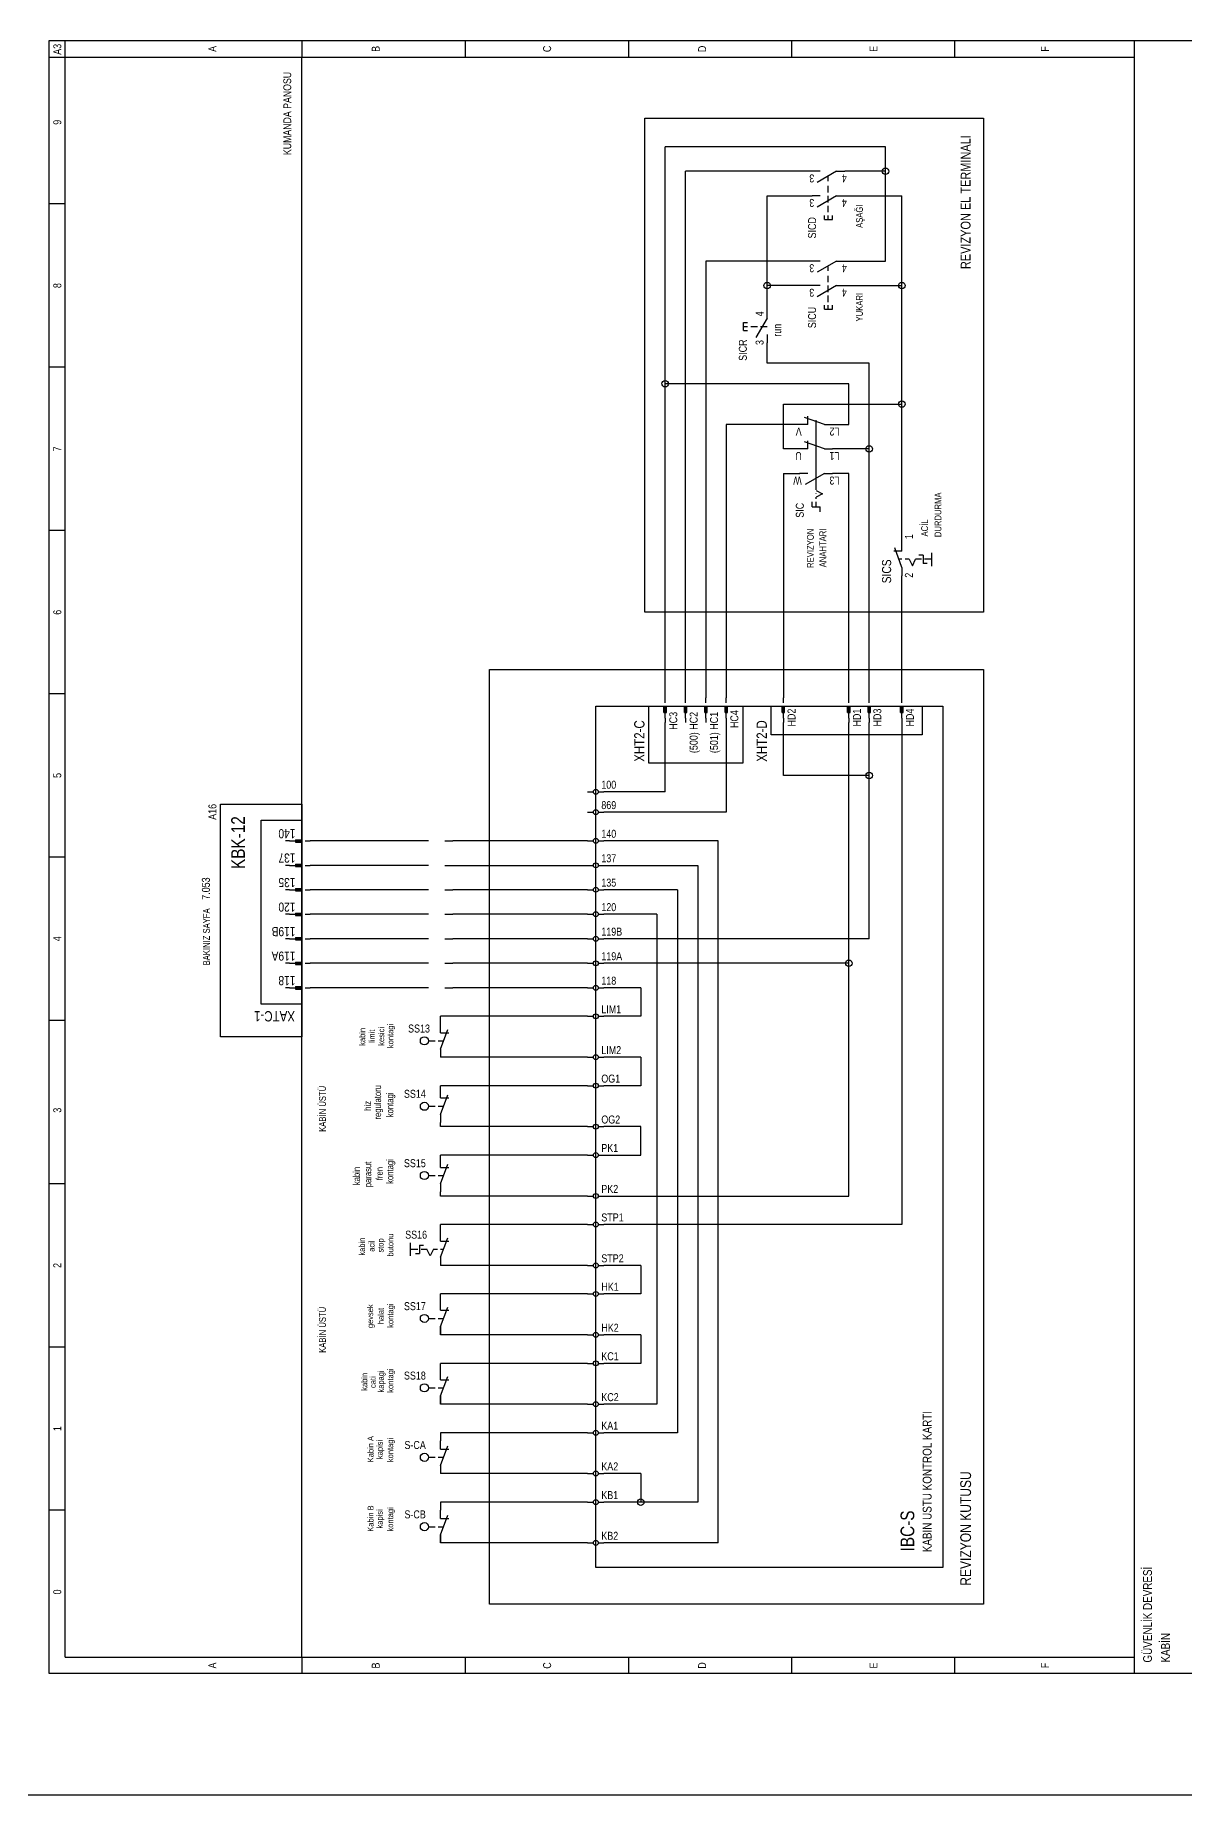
# Model space of a CAD drawing. Header units: centimetres. Extents: x 0 to 12606, y -30 to 2970.
# Drawn here: x 11210 to 11876, y 0 to 1019 of the extents above; entities that cross this region are included whole.
import ezdxf
from ezdxf.enums import TextEntityAlignment as Align

# ---------------------------------------------------------------- set-up
doc = ezdxf.new("R2010")
doc.units = ezdxf.units.CM
for name, color, linetype in [('SCOTT-CERCEVE', 7, 'CONTINUOUS'), ('SCOTT-ELEKTRIK', 3, 'CONTINUOUS'), ('SCOTT-ELEKTRIK-YAZI', 4, 'CONTINUOUS')]:
    doc.layers.add(name, color=color, linetype=linetype)
doc.styles.get("Standard").update_dxf_attribs({"font": 'arial.ttf', "width": 0.8})

msp = doc.modelspace()

# ---------------------------------------------------------------- linework, layer by layer
at = {"layer": 'SCOTT-CERCEVE'}
for points in [[(0, 0), (12605.9, 0), (12605.9, 2970), (0, 2970)], [(100, 0), (12580.9, 0), (12580.9, 2970), (100, 2970)]]:
    msp.add_lwpolyline(points, close=True, dxfattribs=at)
at = {"layer": 'SCOTT-ELEKTRIK'}
for p, q in [((11217.8, 70.2), (11217.8, 1016)), ((11217.8, 1016), (11884.5, 1016)), ((11227.2, 79.7), (11227.2, 1016)), ((11364.3, 1016), (11364.3, 1006.5)), ((11458.9, 1016), (11458.9, 1006.5)), ((11553.5, 1016), (11553.5, 1006.5)), ((11648.1, 1006.5), (11648.1, 1016)), ((11742.6, 1006.5), (11742.6, 1016)), ((11846.7, 70.2), (11846.7, 1016)), ((11217.8, 1006.5), (11846.7, 1006.5)), ((11364.3, 79.7), (11364.3, 1006.5)), ((11563, 684.9), (11563, 971)), ((11563, 971), (11759.2, 971)), ((11759.2, 971), (11759.2, 684.9)), ((11702.4, 954.5), (11574.8, 954.5)), ((11574.8, 817.3), (11574.8, 954.5)), ((11702.4, 940.3), (11702.4, 954.5)), ((11586.6, 635.3), (11586.6, 940.3)), ((11659.9, 940.3), (11586.6, 940.3)), ((11664.6, 940.3), (11659.9, 940.3)), ((11674.1, 940.3), (11662.9, 933.8)), ((11674.1, 940.3), (11678.8, 940.3)), ((11702.4, 940.3), (11678.8, 940.3)), ((11702.4, 888.3), (11702.4, 940.3)), ((11669.3, 934.6), (11669.3, 937.6)), ((11669.3, 928), (11669.3, 931.8)), ((11227.2, 921.4), (11217.8, 921.4)), ((11633.9, 926.1), (11659.9, 926.1)), ((11633.9, 874.1), (11633.9, 926.1)), ((11664.6, 926.1), (11659.9, 926.1)), ((11674.1, 926.1), (11662.9, 919.6)), ((11669.3, 922.3), (11669.3, 926.1)), ((11669.3, 916.6), (11669.3, 920.4)), ((11674.1, 926.1), (11678.8, 926.1)), ((11678.8, 926.1), (11711.9, 926.1)), ((11711.9, 874.1), (11711.9, 926.1)), ((11667, 912.4), (11667, 914.8)), ((11667, 912.4), (11671.7, 912.4)), ((11669.3, 912.4), (11669.3, 914.8)), ((11671.7, 912.4), (11671.7, 914.8)), ((11659.9, 888.3), (11598.4, 888.3)), ((11598.4, 888.3), (11598.4, 635.3)), ((11664.6, 888.3), (11659.9, 888.3)), ((11674.1, 888.3), (11662.9, 881.8)), ((11674.1, 888.3), (11678.8, 888.3)), ((11678.8, 888.3), (11702.4, 888.3)), ((11669.3, 882.6), (11669.3, 885.5)), ((11669.3, 876), (11669.3, 879.8)), ((11659.9, 874.1), (11633.9, 874.1)), ((11633.9, 859.9), (11633.9, 874.1)), ((11664.6, 874.1), (11659.9, 874.1)), ((11674.1, 874.1), (11662.9, 867.6)), ((11669.3, 870.3), (11669.3, 874.1)), ((11669.3, 864.6), (11669.3, 868.4)), ((11674.1, 874.1), (11678.8, 874.1)), ((11678.8, 874.1), (11711.9, 874.1)), ((11711.9, 805.5), (11711.9, 874.1)), ((11633.9, 855.2), (11633.9, 859.9)), ((11667, 860.4), (11667, 862.7)), ((11667, 860.4), (11671.7, 860.4)), ((11669.3, 860.4), (11669.3, 862.7)), ((11671.7, 860.4), (11671.7, 862.7)), ((11620.2, 852.8), (11622.5, 852.8)), ((11620.2, 848.1), (11620.2, 852.8)), ((11620.2, 850.4), (11622.5, 850.4)), ((11620.2, 848.1), (11622.5, 848.1)), ((11624.4, 850.4), (11628.2, 850.4)), ((11633.9, 855.2), (11627.4, 844)), ((11630.1, 850.4), (11633.9, 850.4)), ((11633.9, 845.7), (11633.9, 841)), ((11633.9, 829.2), (11633.9, 841)), ((11227.2, 826.8), (11217.8, 826.8)), ((11693, 829.2), (11633.9, 829.2)), ((11693, 779.5), (11693, 829.2)), ((11681.2, 817.3), (11574.8, 817.3)), ((11574.8, 635.3), (11574.8, 817.3)), ((11681.2, 793.7), (11681.2, 817.3)), ((11643.3, 779.5), (11643.3, 805.5)), ((11643.3, 805.5), (11711.9, 805.5)), ((11711.9, 725), (11711.9, 805.5)), ((11667, 793.7), (11655.6, 797.8)), ((11657.5, 793.7), (11657.5, 798.4)), ((11662.3, 755.9), (11662.3, 796.1)), ((11610.2, 793.7), (11610.2, 635.3)), ((11652.8, 793.7), (11610.2, 793.7)), ((11652.8, 793.7), (11652.6, 793.7)), ((11657.5, 793.7), (11652.8, 793.7)), ((11667, 793.7), (11671.7, 793.7)), ((11671.5, 793.7), (11671.7, 793.7)), ((11671.7, 793.7), (11681.2, 793.7)), ((11652.8, 779.5), (11643.3, 779.5)), ((11652.8, 779.5), (11652.6, 779.5)), ((11657.5, 779.5), (11652.8, 779.5)), ((11667, 779.5), (11655.6, 783.6)), ((11657.5, 779.5), (11657.5, 784.2)), ((11667, 779.5), (11671.7, 779.5)), ((11671.5, 779.5), (11671.7, 779.5)), ((11693, 779.5), (11671.7, 779.5)), ((11693, 635.3), (11693, 779.5)), ((11643.3, 765.3), (11652.8, 765.3)), ((11643.3, 765.3), (11643.3, 635.3)), ((11652.8, 765.3), (11652.6, 765.3)), ((11657.5, 765.3), (11652.8, 765.3)), ((11667, 765.3), (11655.8, 758.9)), ((11667, 765.3), (11671.7, 765.3)), ((11671.5, 765.3), (11671.7, 765.3)), ((11681.2, 765.3), (11671.7, 765.3)), ((11681.2, 635.3), (11681.2, 765.3)), ((11662.3, 755.4), (11666, 753.5)), ((11659.9, 745.9), (11659.9, 748.8)), ((11659.9, 745.9), (11664.6, 745.9)), ((11662.3, 753.5), (11662.3, 753.6)), ((11666, 753.5), (11662.3, 751.6)), ((11662.3, 750.7), (11662.3, 751.6)), ((11662.3, 745.9), (11662.3, 748.8)), ((11664.6, 743.1), (11664.6, 745.9)), ((11227.2, 732.2), (11217.8, 732.2)), ((11711.9, 720.3), (11711.9, 725)), ((11711.9, 720.3), (11707.2, 720.3)), ((11711.9, 710.9), (11707.8, 722.2)), ((11711.9, 715.6), (11710.2, 715.6)), ((11716.2, 715.6), (11713.8, 715.6)), ((11716.2, 715.6), (11718.1, 711.8)), ((11718.1, 711.8), (11719.9, 715.6)), ((11723.3, 715.6), (11719.9, 715.6)), ((11724.2, 717.9), (11721.8, 717.9)), ((11724.2, 717.9), (11724.2, 713.2)), ((11729.3, 715.6), (11725.1, 715.6)), ((11729.3, 711.7), (11729.3, 719.3)), ((11711.9, 710.9), (11711.9, 706.1)), ((11711.9, 635.3), (11711.9, 706.1)), ((11726.6, 713.2), (11724.2, 713.2)), ((11759.2, 684.9), (11563, 684.9)), ((11473.1, 110.4), (11473.1, 651.8)), ((11473.1, 651.8), (11759.2, 651.8)), ((11759.2, 651.8), (11759.2, 110.4)), ((11227.2, 637.7), (11217.8, 637.7)), ((11574.8, 632.4), (11574.8, 635.3)), ((11586.6, 632.4), (11586.6, 635.3)), ((11598.4, 632.4), (11598.4, 635.3)), ((11610.2, 632.4), (11610.2, 635.3)), ((11643.3, 632.4), (11643.3, 635.3)), ((11681.2, 632.4), (11681.2, 635.3)), ((11693, 632.4), (11693, 635.3)), ((11711.9, 632.4), (11711.9, 635.3)), ((11534.6, 131.7), (11534.6, 630.6)), ((11534.6, 630.6), (11735.6, 630.6)), ((11565.3, 597.5), (11565.3, 630.6)), ((11565.3, 630.6), (11619.7, 630.6)), ((11574.1, 630.6), (11575.5, 630.6)), ((11574.1, 626.8), (11574.1, 630.6)), ((11574.1, 626.8), (11575.5, 626.8)), ((11574.3, 626.8), (11574.3, 630.6)), ((11574.5, 626.8), (11574.5, 630.6)), ((11574.8, 623.5), (11574.8, 630.6)), ((11574.8, 623.5), (11574.8, 621.1)), ((11575, 626.8), (11575, 630.6)), ((11575.2, 626.8), (11575.2, 630.6)), ((11575.5, 626.8), (11575.5, 630.6)), ((11585.9, 630.6), (11587.3, 630.6)), ((11585.9, 626.8), (11585.9, 630.6)), ((11585.9, 626.8), (11587.3, 626.8)), ((11586.1, 626.8), (11586.1, 630.6)), ((11586.4, 626.8), (11586.4, 630.6)), ((11586.6, 623.5), (11586.6, 630.6)), ((11586.6, 623.5), (11586.6, 621.1)), ((11586.8, 626.8), (11586.8, 630.6)), ((11587.1, 626.8), (11587.1, 630.6)), ((11587.3, 626.8), (11587.3, 630.6)), ((11597.7, 630.6), (11599.1, 630.6)), ((11597.7, 626.8), (11597.7, 630.6)), ((11597.7, 626.8), (11599.1, 626.8)), ((11597.9, 626.8), (11597.9, 630.6)), ((11598.2, 626.8), (11598.2, 630.6)), ((11598.4, 623.5), (11598.4, 630.6)), ((11598.4, 623.5), (11598.4, 621.1)), ((11598.7, 626.8), (11598.7, 630.6)), ((11598.9, 626.8), (11598.9, 630.6)), ((11599.1, 626.8), (11599.1, 630.6)), ((11609.5, 630.6), (11610.9, 630.6)), ((11609.5, 626.8), (11609.5, 630.6)), ((11609.5, 626.8), (11610.9, 626.8)), ((11609.8, 626.8), (11609.8, 630.6)), ((11610, 626.8), (11610, 630.6)), ((11610.2, 623.5), (11610.2, 630.6)), ((11610.2, 623.5), (11610.2, 621.1)), ((11610.5, 626.8), (11610.5, 630.6)), ((11610.7, 626.8), (11610.7, 630.6)), ((11610.9, 626.8), (11610.9, 630.6)), ((11619.7, 630.6), (11619.7, 597.5)), ((11636.2, 614), (11636.2, 630.6)), ((11636.2, 630.6), (11723.7, 630.6)), ((11642.6, 630.6), (11644, 630.6)), ((11642.6, 626.8), (11642.6, 630.6)), ((11642.6, 626.8), (11644, 626.8)), ((11642.9, 626.8), (11642.9, 630.6)), ((11643.1, 626.8), (11643.1, 630.6)), ((11643.3, 623.5), (11643.3, 630.6)), ((11643.3, 623.5), (11643.3, 621.1)), ((11643.6, 626.8), (11643.6, 630.6)), ((11643.8, 626.8), (11643.8, 630.6)), ((11644, 626.8), (11644, 630.6)), ((11680.5, 630.6), (11681.9, 630.6)), ((11680.5, 626.8), (11680.5, 630.6)), ((11680.5, 626.8), (11681.9, 626.8)), ((11680.7, 626.8), (11680.7, 630.6)), ((11680.9, 626.8), (11680.9, 630.6)), ((11681.2, 623.5), (11681.2, 630.6)), ((11681.2, 623.5), (11681.2, 621.1)), ((11681.4, 626.8), (11681.4, 630.6)), ((11681.6, 626.8), (11681.6, 630.6)), ((11681.9, 626.8), (11681.9, 630.6)), ((11692.3, 630.6), (11693.7, 630.6)), ((11692.3, 626.8), (11692.3, 630.6)), ((11692.3, 626.8), (11693.7, 626.8)), ((11692.5, 626.8), (11692.5, 630.6)), ((11692.8, 626.8), (11692.8, 630.6)), ((11693, 623.5), (11693, 630.6)), ((11693, 623.5), (11693, 621.1)), ((11693.2, 626.8), (11693.2, 630.6)), ((11693.5, 626.8), (11693.5, 630.6)), ((11693.7, 626.8), (11693.7, 630.6)), ((11711.2, 630.6), (11712.6, 630.6)), ((11711.2, 626.8), (11711.2, 630.6)), ((11711.2, 626.8), (11712.6, 626.8)), ((11711.4, 626.8), (11711.4, 630.6)), ((11711.7, 626.8), (11711.7, 630.6)), ((11711.9, 623.5), (11711.9, 630.6)), ((11711.9, 623.5), (11711.9, 621.1)), ((11712.1, 626.8), (11712.1, 630.6)), ((11712.4, 626.8), (11712.4, 630.6)), ((11712.6, 626.8), (11712.6, 630.6)), ((11723.7, 630.6), (11723.7, 614)), ((11735.6, 630.6), (11735.6, 131.7)), ((11574.8, 580.9), (11574.8, 621.1)), ((11610.2, 621.1), (11610.2, 569.1)), ((11723.7, 614), (11636.2, 614)), ((11643.3, 590.4), (11643.3, 621.1)), ((11681.2, 481.6), (11681.2, 621.1)), ((11693, 590.4), (11693, 621.1)), ((11711.9, 621.1), (11711.9, 330.3)), ((11619.7, 597.5), (11565.3, 597.5)), ((11693, 590.4), (11643.3, 590.4)), ((11693, 495.8), (11693, 590.4)), ((11317.1, 439), (11317.1, 573.8)), ((11317.1, 573.8), (11364.3, 573.8)), ((11364.3, 573.8), (11364.3, 439)), ((11529.8, 580.9), (11533.2, 580.9)), ((11536, 580.9), (11539.3, 580.9)), ((11574.8, 580.9), (11539.3, 580.9)), ((11340.7, 458), (11340.7, 564.4)), ((11340.7, 564.4), (11364.3, 564.4)), ((11364.3, 564.4), (11364.3, 458)), ((11529.8, 569.1), (11533.2, 569.1)), ((11536, 569.1), (11539.3, 569.1)), ((11610.2, 569.1), (11539.3, 569.1)), ((11357.2, 552.5), (11354.9, 552.5)), ((11357.2, 552.5), (11364.3, 552.5)), ((11360.6, 553.2), (11364.3, 553.2)), ((11360.6, 553.2), (11360.6, 551.8)), ((11360.6, 553), (11364.3, 553)), ((11360.6, 552.8), (11364.3, 552.8)), ((11360.6, 552.3), (11364.3, 552.3)), ((11360.6, 552.1), (11364.3, 552.1)), ((11360.6, 551.8), (11364.3, 551.8)), ((11364.3, 553.2), (11364.3, 551.8)), ((11366.2, 552.5), (11369.1, 552.5)), ((11432.9, 552.5), (11369.1, 552.5)), ((11437.6, 552.5), (11432.9, 552.5)), ((11447.1, 552.5), (11451.8, 552.5)), ((11529.8, 552.5), (11451.8, 552.5)), ((11529.8, 552.5), (11533.2, 552.5)), ((11536, 552.5), (11539.3, 552.5)), ((11605.5, 552.5), (11539.3, 552.5)), ((11605.5, 145.9), (11605.5, 552.5)), ((11227.2, 543.1), (11217.8, 543.1)), ((11357.2, 538.3), (11354.9, 538.3)), ((11357.2, 538.3), (11364.3, 538.3)), ((11360.6, 539.1), (11364.3, 539.1)), ((11360.6, 539.1), (11360.6, 537.6)), ((11360.6, 538.8), (11364.3, 538.8)), ((11360.6, 538.6), (11364.3, 538.6)), ((11360.6, 538.1), (11364.3, 538.1)), ((11360.6, 537.9), (11364.3, 537.9)), ((11360.6, 537.6), (11364.3, 537.6)), ((11364.3, 539.1), (11364.3, 537.6)), ((11366.2, 538.3), (11369.1, 538.3)), ((11432.9, 538.3), (11369.1, 538.3)), ((11437.6, 538.3), (11432.9, 538.3)), ((11447.1, 538.3), (11451.8, 538.3)), ((11451.8, 538.3), (11529.8, 538.3)), ((11529.8, 538.3), (11533.2, 538.3)), ((11536, 538.3), (11539.3, 538.3)), ((11539.3, 538.3), (11593.7, 538.3)), ((11593.7, 538.3), (11593.7, 169.5)), ((11357.2, 524.2), (11354.9, 524.2)), ((11357.2, 524.2), (11364.3, 524.2)), ((11360.6, 524.9), (11364.3, 524.9)), ((11360.6, 524.9), (11360.6, 523.5)), ((11360.6, 524.6), (11364.3, 524.6)), ((11360.6, 524.4), (11364.3, 524.4)), ((11360.6, 523.9), (11364.3, 523.9)), ((11360.6, 523.7), (11364.3, 523.7)), ((11360.6, 523.5), (11364.3, 523.5)), ((11364.3, 524.9), (11364.3, 523.5)), ((11366.2, 524.2), (11369.1, 524.2)), ((11432.9, 524.2), (11369.1, 524.2)), ((11437.6, 524.2), (11432.9, 524.2)), ((11447.1, 524.2), (11451.8, 524.2)), ((11529.8, 524.2), (11451.8, 524.2)), ((11529.8, 524.2), (11533.2, 524.2)), ((11536, 524.2), (11539.3, 524.2)), ((11581.9, 524.2), (11539.3, 524.2)), ((11581.9, 524.2), (11581.9, 209.7)), ((11357.2, 510), (11354.9, 510)), ((11357.2, 510), (11364.3, 510)), ((11360.6, 510.7), (11364.3, 510.7)), ((11360.6, 510.7), (11360.6, 509.3)), ((11360.6, 510.4), (11364.3, 510.4)), ((11360.6, 510.2), (11364.3, 510.2)), ((11360.6, 509.7), (11364.3, 509.7)), ((11364.3, 510.7), (11364.3, 509.3)), ((11366.2, 510), (11369.1, 510)), ((11432.9, 510), (11369.1, 510)), ((11437.6, 510), (11432.9, 510)), ((11447.1, 510), (11451.8, 510)), ((11529.8, 510), (11451.8, 510)), ((11529.8, 510), (11533.2, 510)), ((11536, 510), (11539.3, 510)), ((11570, 510), (11539.3, 510)), ((11570, 510), (11570, 226.2)), ((11360.6, 509.5), (11364.3, 509.5)), ((11360.6, 509.3), (11364.3, 509.3)), ((11357.2, 495.8), (11354.9, 495.8)), ((11357.2, 495.8), (11364.3, 495.8)), ((11360.6, 496.5), (11364.3, 496.5)), ((11360.6, 496.5), (11360.6, 495.1)), ((11360.6, 496.3), (11364.3, 496.3)), ((11360.6, 496), (11364.3, 496)), ((11360.6, 495.6), (11364.3, 495.6)), ((11360.6, 495.3), (11364.3, 495.3)), ((11360.6, 495.1), (11364.3, 495.1)), ((11364.3, 496.5), (11364.3, 495.1)), ((11366.2, 495.8), (11369.1, 495.8)), ((11432.9, 495.8), (11369.1, 495.8)), ((11437.6, 495.8), (11432.9, 495.8)), ((11447.1, 495.8), (11451.8, 495.8)), ((11529.8, 495.8), (11451.8, 495.8)), ((11529.8, 495.8), (11533.2, 495.8)), ((11536, 495.8), (11539.3, 495.8)), ((11693, 495.8), (11539.3, 495.8)), ((11357.2, 481.6), (11354.9, 481.6)), ((11357.2, 481.6), (11364.3, 481.6)), ((11360.6, 482.3), (11364.3, 482.3)), ((11360.6, 482.3), (11360.6, 480.9)), ((11360.6, 482.1), (11364.3, 482.1)), ((11360.6, 481.8), (11364.3, 481.8)), ((11360.6, 481.4), (11364.3, 481.4)), ((11360.6, 481.1), (11364.3, 481.1)), ((11360.6, 480.9), (11364.3, 480.9)), ((11364.3, 482.3), (11364.3, 480.9)), ((11366.2, 481.6), (11369.1, 481.6)), ((11432.9, 481.6), (11369.1, 481.6)), ((11437.6, 481.6), (11432.9, 481.6)), ((11447.1, 481.6), (11451.8, 481.6)), ((11529.8, 481.6), (11451.8, 481.6)), ((11529.8, 481.6), (11533.2, 481.6)), ((11536, 481.6), (11539.3, 481.6)), ((11681.2, 481.6), (11539.3, 481.6)), ((11681.2, 346.8), (11681.2, 481.6)), ((11357.2, 467.4), (11354.9, 467.4)), ((11357.2, 467.4), (11364.3, 467.4)), ((11360.6, 468.1), (11364.3, 468.1)), ((11360.6, 468.1), (11360.6, 466.7)), ((11360.6, 467.9), (11364.3, 467.9)), ((11360.6, 467.7), (11364.3, 467.7)), ((11360.6, 467.2), (11364.3, 467.2)), ((11360.6, 466.9), (11364.3, 466.9)), ((11360.6, 466.7), (11364.3, 466.7)), ((11364.3, 468.1), (11364.3, 466.7)), ((11366.2, 467.4), (11369.1, 467.4)), ((11432.9, 467.4), (11369.1, 467.4)), ((11437.6, 467.4), (11432.9, 467.4)), ((11447.1, 467.4), (11451.8, 467.4)), ((11529.8, 467.4), (11451.8, 467.4)), ((11529.8, 467.4), (11533.2, 467.4)), ((11536, 467.4), (11539.3, 467.4)), ((11560.6, 467.4), (11539.3, 467.4)), ((11560.6, 467.4), (11560.6, 450.9)), ((11227.2, 448.5), (11217.8, 448.5)), ((11364.3, 458), (11340.7, 458)), ((11444.7, 446.1), (11444.7, 450.9)), ((11529.8, 450.9), (11444.7, 450.9)), ((11529.8, 450.9), (11533.2, 450.9)), ((11536, 450.9), (11539.3, 450.9)), ((11560.6, 450.9), (11539.3, 450.9)), ((11364.3, 439), (11317.1, 439)), ((11444.7, 441.4), (11444.7, 446.1)), ((11444.7, 431.9), (11448.9, 443.3)), ((11444.7, 441.4), (11449.5, 441.4)), ((11437.6, 436.7), (11441.5, 436.7)), ((11443.2, 436.7), (11446.5, 436.7)), ((11444.7, 431.9), (11444.7, 427.2)), ((11529.8, 427.2), (11444.7, 427.2)), ((11529.8, 427.2), (11533.2, 427.2)), ((11536, 427.2), (11539.3, 427.2)), ((11560.6, 427.2), (11539.3, 427.2)), ((11560.6, 427.2), (11560.6, 410.7)), ((11529.8, 410.7), (11444.7, 410.7)), ((11444.7, 408.3), (11444.7, 410.7)), ((11444.7, 403.6), (11444.7, 408.3)), ((11529.8, 410.7), (11533.2, 410.7)), ((11536, 410.7), (11539.3, 410.7)), ((11560.6, 410.7), (11539.3, 410.7)), ((11437.6, 398.8), (11441.5, 398.8)), ((11443.2, 398.8), (11446.5, 398.8)), ((11444.7, 394.1), (11448.9, 405.5)), ((11444.7, 403.6), (11449.5, 403.6)), ((11444.7, 394.1), (11444.7, 389.4)), ((11444.7, 387), (11444.7, 389.4)), ((11529.8, 387), (11444.7, 387)), ((11529.8, 387), (11533.2, 387)), ((11536, 387), (11539.3, 387)), ((11560.6, 387), (11539.3, 387)), ((11560.6, 370.5), (11560.6, 387)), ((11529.8, 370.5), (11444.7, 370.5)), ((11444.7, 368.1), (11444.7, 370.5)), ((11444.7, 363.4), (11444.7, 368.1)), ((11529.8, 370.5), (11533.2, 370.5)), ((11536, 370.5), (11539.3, 370.5)), ((11539.3, 370.5), (11560.6, 370.5)), ((11437.6, 358.7), (11441.5, 358.7)), ((11443.2, 358.7), (11446.5, 358.7)), ((11444.7, 353.9), (11448.9, 365.3)), ((11444.7, 363.4), (11449.5, 363.4)), ((11227.2, 353.9), (11217.8, 353.9)), ((11444.7, 353.9), (11444.7, 349.2)), ((11444.7, 346.8), (11444.7, 349.2)), ((11529.8, 346.8), (11444.7, 346.8)), ((11529.8, 346.8), (11533.2, 346.8)), ((11536, 346.8), (11539.3, 346.8)), ((11539.3, 346.8), (11681.2, 346.8)), ((11444.7, 325.6), (11444.7, 330.3)), ((11529.8, 330.3), (11444.7, 330.3)), ((11529.8, 330.3), (11533.2, 330.3)), ((11536, 330.3), (11539.3, 330.3)), ((11711.9, 330.3), (11539.3, 330.3)), ((11427.3, 312.1), (11427.3, 319.7)), ((11427.3, 316), (11431.5, 316)), ((11432.4, 318.4), (11434.8, 318.4)), ((11432.4, 318.4), (11432.4, 313.6)), ((11433.4, 316), (11436.7, 316)), ((11438.6, 312.2), (11436.7, 316)), ((11440.5, 316), (11438.6, 312.2)), ((11440.5, 316), (11442.8, 316)), ((11444.7, 320.7), (11444.7, 325.5)), ((11444.7, 311.3), (11448.9, 322.6)), ((11444.7, 320.7), (11449.5, 320.7)), ((11444.7, 316), (11446.4, 316)), ((11430.1, 313.6), (11432.4, 313.6)), ((11444.7, 311.3), (11444.7, 306.5)), ((11444.7, 306.5), (11444.7, 306.6)), ((11529.8, 306.6), (11444.7, 306.6)), ((11529.8, 306.6), (11533.2, 306.6)), ((11536, 306.6), (11539.3, 306.6)), ((11560.6, 306.6), (11539.3, 306.6)), ((11560.6, 306.6), (11560.6, 290.1)), ((11444.7, 285.4), (11444.7, 290.1)), ((11529.8, 290.1), (11444.7, 290.1)), ((11529.8, 290.1), (11533.2, 290.1)), ((11536, 290.1), (11539.3, 290.1)), ((11560.6, 290.1), (11539.3, 290.1)), ((11437.6, 275.9), (11441.5, 275.9)), ((11443.2, 275.9), (11446.5, 275.9)), ((11444.7, 280.6), (11444.7, 285.4)), ((11444.7, 271.2), (11448.9, 282.5)), ((11444.7, 280.6), (11449.5, 280.6)), ((11444.7, 271.2), (11444.7, 266.4)), ((11444.7, 266.4), (11444.7, 271.2)), ((11529.8, 266.4), (11444.7, 266.4)), ((11529.8, 266.4), (11533.2, 266.4)), ((11536, 266.4), (11539.3, 266.4)), ((11560.6, 266.4), (11539.3, 266.4)), ((11560.6, 266.4), (11560.6, 249.9)), ((11227.2, 259.3), (11217.8, 259.3)), ((11444.7, 245.2), (11444.7, 249.9)), ((11529.8, 249.9), (11444.7, 249.9)), ((11444.7, 240.4), (11444.7, 245.2)), ((11529.8, 249.9), (11533.2, 249.9)), ((11536, 249.9), (11539.3, 249.9)), ((11560.6, 249.9), (11539.3, 249.9)), ((11437.6, 235.7), (11441.5, 235.7)), ((11443.2, 235.7), (11446.5, 235.7)), ((11444.7, 231), (11448.9, 242.3)), ((11444.7, 240.4), (11449.5, 240.4)), ((11444.7, 231), (11444.7, 226.2)), ((11444.7, 226.2), (11444.7, 231)), ((11529.8, 226.2), (11444.7, 226.2)), ((11529.8, 226.2), (11533.2, 226.2)), ((11536, 226.2), (11539.3, 226.2)), ((11570, 226.2), (11539.3, 226.2)), ((11444.7, 209.7), (11444.7, 205)), ((11529.8, 209.7), (11444.7, 209.7)), ((11444.7, 200.2), (11444.7, 205)), ((11529.8, 209.7), (11533.2, 209.7)), ((11536, 209.7), (11539.3, 209.7)), ((11581.9, 209.7), (11539.3, 209.7)), ((11437.6, 195.5), (11441.5, 195.5)), ((11443.2, 195.5), (11446.5, 195.5)), ((11444.7, 190.8), (11448.9, 202.1)), ((11444.7, 200.2), (11449.5, 200.2)), ((11444.7, 190.8), (11444.7, 186.1)), ((11444.7, 190.8), (11444.7, 186.1)), ((11529.8, 186.1), (11444.7, 186.1)), ((11529.8, 186.1), (11533.2, 186.1)), ((11536, 186.1), (11539.3, 186.1)), ((11560.6, 186.1), (11539.3, 186.1)), ((11560.6, 186.1), (11560.6, 169.5)), ((11227.2, 164.8), (11217.8, 164.8)), ((11444.7, 169.5), (11444.7, 164.8)), ((11529.8, 169.5), (11444.7, 169.5)), ((11444.7, 160), (11444.7, 164.8)), ((11529.8, 169.5), (11533.2, 169.5)), ((11536, 169.5), (11539.3, 169.5)), ((11560.6, 169.5), (11539.3, 169.5)), ((11593.7, 169.5), (11560.6, 169.5)), ((11437.6, 155.3), (11441.5, 155.3)), ((11443.2, 155.3), (11446.5, 155.3)), ((11444.7, 150.6), (11448.9, 161.9)), ((11444.7, 160), (11449.5, 160)), ((11444.7, 150.6), (11444.7, 145.9)), ((11444.7, 145.9), (11444.7, 150.6)), ((11529.8, 145.9), (11444.7, 145.9)), ((11529.8, 145.9), (11533.2, 145.9)), ((11536, 145.9), (11539.3, 145.9)), ((11605.5, 145.9), (11539.3, 145.9)), ((11735.6, 131.7), (11534.6, 131.7)), ((11759.2, 110.4), (11473.1, 110.4)), ((11227.2, 79.7), (11846.7, 79.7)), ((11364.3, 79.7), (11364.3, 70.2)), ((11458.9, 79.7), (11458.9, 70.2)), ((11553.5, 79.7), (11553.5, 70.2)), ((11648.1, 70.2), (11648.1, 79.7)), ((11742.6, 70.2), (11742.6, 79.7)), ((11884.5, 70.2), (11217.8, 70.2))]:
    msp.add_line(p, q, dxfattribs=at)
for centre, radius in [((11702.4, 940.3), 1.89), ((11633.9, 874.1), 1.89), ((11711.9, 874.1), 1.89), ((11574.8, 817.3), 1.89), ((11711.9, 805.5), 1.89), ((11693, 779.5), 1.89), ((11693, 590.4), 1.89), ((11534.6, 580.9), 1.42), ((11534.6, 569.1), 1.42), ((11534.6, 552.5), 1.42), ((11534.6, 538.3), 1.42), ((11534.6, 524.2), 1.42), ((11534.6, 510), 1.42), ((11534.6, 495.8), 1.42), ((11534.6, 481.6), 1.42), ((11681.2, 481.6), 1.89), ((11534.6, 467.4), 1.42), ((11534.6, 450.9), 1.42), ((11435.3, 436.7), 2.36), ((11534.6, 427.2), 1.42), ((11534.6, 410.7), 1.42), ((11435.3, 398.8), 2.36), ((11534.6, 387), 1.42), ((11534.6, 370.5), 1.42), ((11435.3, 358.7), 2.36), ((11534.6, 346.8), 1.42), ((11534.6, 330.3), 1.42), ((11534.6, 306.6), 1.42), ((11534.6, 290.1), 1.42), ((11435.3, 275.9), 2.36), ((11534.6, 266.4), 1.42), ((11534.6, 249.9), 1.42), ((11435.3, 235.7), 2.36), ((11534.6, 226.2), 1.42), ((11534.6, 209.7), 1.42), ((11435.3, 195.5), 2.36), ((11534.6, 186.1), 1.42), ((11534.6, 169.5), 1.42), ((11560.6, 169.5), 1.89), ((11435.3, 155.3), 2.36), ((11534.6, 145.9), 1.42)]:
    msp.add_circle(centre, radius, dxfattribs=at)

# ---------------------------------------------------------------- texts
at = {"layer": 'SCOTT-ELEKTRIK-YAZI', "width": 0.8}
for s, height, rotation, p in [('A3', 4.63, 90, (11224.9, 1007.8)), ('3', 4.63, 180, (11661.2, 938.5)), ('3', 4.63, 180, (11661.2, 924.3)), ('3', 4.63, 180, (11661.2, 886.5)), ('3', 4.63, 180, (11661.2, 872.3)), ('run', 4.63, 90, (11642, 844.5)), ('3', 4.63, 90, (11631.8, 839.7)), ('V', 4.63, 180, (11653.9, 791.9)), ('U', 4.63, 180, (11653.9, 777.7)), ('W', 4.63, 180, (11653.9, 763.5)), ('DURDURMA', 3.97, 90, (11734.8, 728.4)), ('ACİL', 3.97, 90, (11727.1, 728.8)), ('1', 4.63, 90, (11718.3, 727.3)), ('XHT2-C', 5.96, 90, (11562.8, 598.3)), ('XHT2-D', 5.96, 90, (11633.7, 598.3)), ('140', 5.3, 180, (11360.6, 559.3)), ('137', 5.3, 180, (11360.6, 545.2)), ('7.053', 4.63, 90, (11311, 518.4)), ('135', 5.3, 180, (11360.6, 531)), ('120', 5.3, 180, (11360.6, 516.8)), ('119B', 5.3, 180, (11360.6, 502.6)), ('119A', 5.3, 180, (11360.6, 488.4)), ('118', 5.3, 180, (11360.6, 474.2)), ('XATC-1', 5.96, 180, (11360.3, 453.9)), ('KABIN USTU KONTROL KARTI', 5.107, 90, (11729.1, 140.5)), ('REVIZYON KUTUSU', 6.242, 90, (11752, 121.1)), ('IBC-S', 7.94, 90, (11719.1, 141)), ('GÜVENLİK DEVRESİ', 5.107, 90, (11856.8, 76.6)), ('KABİN', 5.11, 90, (11867.2, 76.6))]:
    msp.add_text(s, height=height, rotation=rotation, dxfattribs=at).set_placement(p)
for s, height, p in [('A', 4.63, (11314.8, 1011.2)), ('B', 4.63, (11409.4, 1011.2)), ('C', 4.63, (11508.7, 1011.2)), ('D', 4.63, (11598.5, 1011.2)), ('E', 4.63, (11697.8, 1011.2)), ('F', 4.63, (11797.1, 1011.2)), ('9', 4.63, (11224.9, 968.7)), ('AŞAĞI', 3.97, (11689.3, 914.3)), ('8', 4.63, (11224.9, 874.1)), ('YUKARI', 3.97, (11689.3, 861.6)), ('7', 4.63, (11224.9, 779.5)), ('SICS', 5.3, (11705.7, 708.6)), ('6', 4.63, (11224.9, 684.9)), ('5', 4.63, (11224.9, 590.4)), ('4', 4.63, (11224.9, 495.8)), ('kabin', 3.4, (11401, 439)), ('limit', 3.4, (11406.5, 439.3)), ('kesici', 3.4, (11412, 439.3)), ('kontagi', 3.4, (11417.3, 439.5)), ('KABİN ÜSTÜ', 3.97, (11378.2, 397.3)), ('regulatoru', 3.97, (11410.2, 401.1)), ('3', 4.63, (11224.9, 396.5)), ('hiz', 3.97, (11404.4, 399)), ('kontagi', 3.97, (11417.3, 399.6)), ('kontagi', 3.97, (11417.3, 361)), ('kabin', 3.97, (11398, 358.4)), ('parasut', 3.97, (11404.5, 359.3)), ('fren', 3.97, (11411.2, 359.8)), ('kabin', 3.4, (11400.8, 317.5)), ('acil', 3.4, (11406.4, 317.8)), ('stop', 3.4, (11411.6, 318.2)), ('butonu', 3.4, (11417.3, 318.4)), ('2', 4.63, (11224.9, 306.6)), ('KABİN ÜSTÜ', 3.97, (11378.2, 269.3)), ('gevsek', 3.4, (11405.6, 277.2)), ('halat', 3.4, (11411.7, 277.3)), ('kontagi', 3.4, (11417.3, 277.5)), ('kapagi', 3.4, (11411.8, 239.4)), ('kontagi', 3.4, (11417.3, 239.9)), ('kabin', 3.4, (11402.2, 239.2)), ('cati', 3.4, (11407.1, 239)), ('1', 4.63, (11224.9, 212.1)), ('Kabin A', 3.4, (11405.8, 200.2)), ('kapisi', 3.4, (11411.1, 200)), ('kontagi', 3.4, (11417.2, 199.7)), ('Kabin B', 3.4, (11405.8, 160)), ('kapisi', 3.4, (11411.1, 159.8)), ('kontagi', 3.4, (11417.2, 159.5)), ('0', 4.63, (11224.9, 117.5)), ('A', 4.63, (11314.8, 74.9)), ('B', 4.63, (11409.4, 74.9)), ('C', 4.63, (11508.7, 74.9)), ('D', 4.63, (11598.5, 74.9)), ('E', 4.63, (11697.8, 74.9)), ('F', 4.63, (11797.1, 74.9))]:
    msp.add_text(s, height=height, rotation=90, dxfattribs=at).set_placement(p, align=Align.CENTER)
for s, height, rotation, p in [('KUMANDA PANOSU', 4.54, 90, (11358.1, 997.9)), ('REVIZYON EL TERMINALI', 5.675, 90, (11751.7, 961.2)), ('4', 4.63, 180, (11677.1, 938.5)), ('4', 4.63, 180, (11677.1, 924.3)), ('SICD', 4.63, 90, (11662.2, 913.8)), ('4', 4.63, 180, (11677.1, 886.5)), ('4', 4.63, 180, (11677.1, 872.3)), ('4', 4.63, 90, (11631.8, 859.2)), ('SICU', 4.63, 90, (11662.2, 861.8)), ('SICR', 4.63, 90, (11622.1, 842.9)), ('L2', 4.63, 180, (11670, 791.9)), ('L1', 4.63, 180, (11670, 777.7)), ('L3', 4.63, 180, (11670, 763.5)), ('SIC', 4.63, 90, (11655.1, 748.3)), ('REVIZYON', 3.97, 90, (11660.9, 733.3)), ('ANAHTARI', 3.97, 90, (11668.1, 733.4)), ('2', 4.63, 90, (11718.3, 707.8)), ('HC3', 4.63, 90, (11581.8, 627.2)), ('(500) HC2', 4.63, 90, (11593.6, 627.2)), ('(501) HC1', 4.63, 90, (11605.4, 627.2)), ('HC4', 4.63, 90, (11617.2, 628.2)), ('HD2', 4.63, 90, (11650.3, 629.1)), ('HD1', 4.63, 90, (11688.2, 629.1)), ('HD3', 4.63, 90, (11700, 629.1)), ('HD4', 4.63, 90, (11718.9, 629.1)), ('A16', 4.63, 90, (11314.8, 573.9)), ('KBK-12', 7.94, 90, (11331.3, 566.8)), ('BAKINIZ SAYFA', 3.972, 90, (11311, 513.4))]:
    msp.add_text(s, height=height, rotation=rotation, dxfattribs=at).set_placement(p, align=Align.RIGHT)
for s, p in [('100', (11537.8, 582.7)), ('869', (11537.8, 570.9)), ('140', (11537.8, 554.3)), ('137', (11537.8, 540.1)), ('135', (11537.8, 526)), ('120', (11537.8, 511.8)), ('119B', (11537.8, 497.6)), ('119A', (11537.8, 483.4)), ('118', (11537.8, 469.2)), ('LIM1', (11537.8, 452.7)), ('LIM2', (11537.8, 429)), ('OG1', (11537.8, 412.5)), ('OG2', (11537.8, 388.8)), ('PK1', (11537.8, 372.3)), ('PK2', (11537.8, 348.6)), ('STP1', (11537.8, 332.1)), ('STP2', (11537.8, 308.4)), ('HK1', (11537.8, 291.9)), ('HK2', (11537.8, 268.2)), ('KC1', (11537.8, 251.7)), ('KC2', (11537.8, 228)), ('KA1', (11537.8, 211.5)), ('KA2', (11537.8, 187.9)), ('KB1', (11537.8, 171.3)), ('KB2', (11537.8, 147.7))]:
    msp.add_text(s, height=4.63, dxfattribs=at).set_placement(p)
for s, p in [('SS13', (11438.5, 441.5)), ('SS14', (11436.1, 403.7)), ('SS15', (11436.1, 363.5)), ('SS17', (11436.1, 280.7)), ('SS18', (11436.1, 240.5)), ('S-CA', (11436.1, 200.3)), ('S-CB', (11436.1, 160.1))]:
    msp.add_text(s, height=4.63, dxfattribs=at).set_placement(p, align=Align.RIGHT)
msp.add_text('SS16', height=4.63, dxfattribs=at).set_placement((11430.5, 322.1), align=Align.CENTER)

doc.saveas('drawing.dxf')
